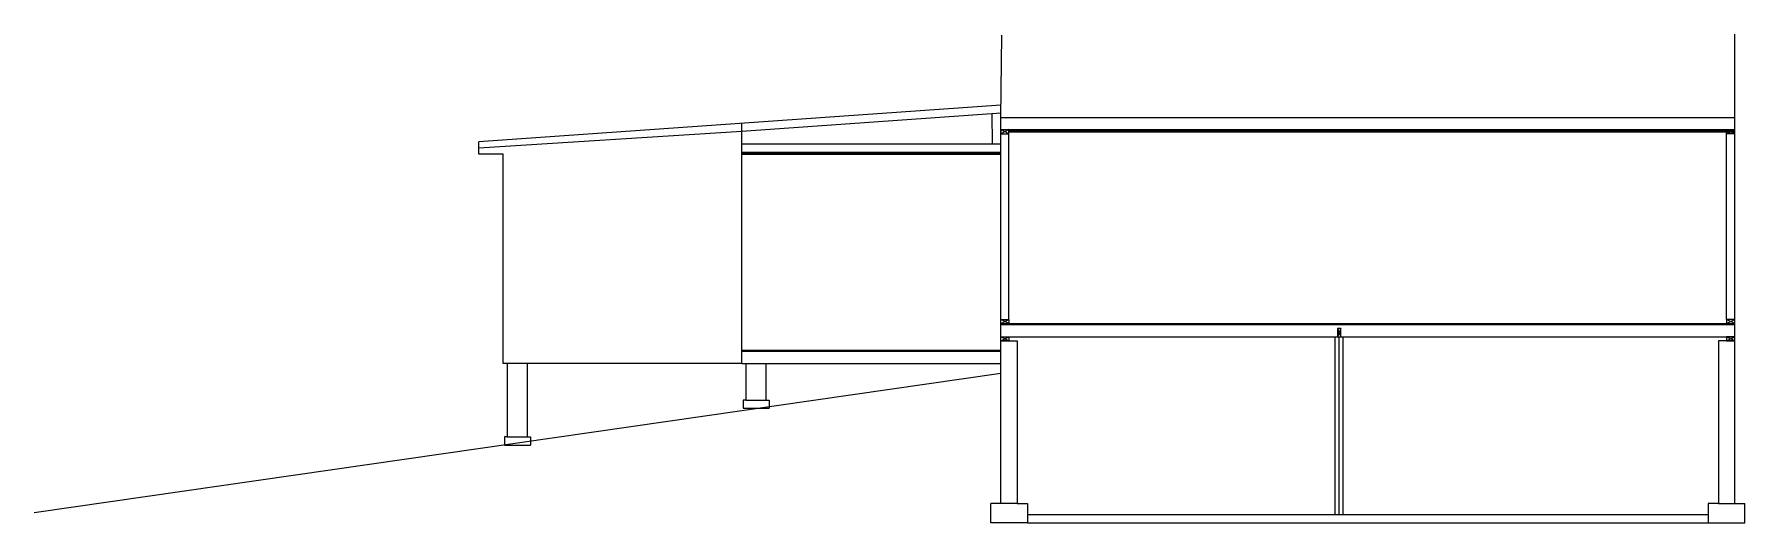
# Model space of a CAD drawing. Header units: inches. Extents: x 1486 to 2325, y 884 to 1123.
import ezdxf

# ---------------------------------------------------------------- set-up
doc = ezdxf.new("R2010")
doc.units = ezdxf.units.IN
doc.header["$MEASUREMENT"] = 0

msp = doc.modelspace()

# ---------------------------------------------------------------- linework, layer by layer
for p, q in [((1959.97, 1082.25), (1960.46, 1122.5)), ((2319.97, 983.25), (2319.97, 1122.96)), ((1959.97, 1088.25), (1703.97, 1070.25)), ((1960.26, 1084.26), (1832.97, 1075.31)), ((1955.94, 1069.25), (1955.81, 1083.94)), ((1959.97, 1064.25), (1959.97, 1088.25)), ((1959.97, 983.25), (1959.97, 1082.25)), ((1959.97, 1082.25), (2319.97, 1082.25)), ((1960.54, 1082.25), (1962.54, 1082.25)), ((1832.97, 1075.31), (1703.97, 1067.25)), ((1832.97, 1064.25), (1832.97, 1079.32)), ((1959.97, 1076.25), (2319.97, 1076.25)), ((1959.97, 1076.25), (1959.97, 1074.25)), ((1963.97, 1074.25), (1959.97, 1076.25)), ((1963.97, 1076.25), (1959.97, 1074.25)), ((1959.97, 1074.25), (1963.97, 1074.25)), ((1963.97, 983.25), (1963.97, 1076.25)), ((1963.97, 1075.75), (2319.97, 1075.75)), ((1963.97, 1075.25), (2319.97, 1075.25)), ((2315.97, 983.25), (2315.97, 1076.25)), ((2315.97, 1074.25), (2319.97, 1076.25)), ((2315.97, 1076.25), (2319.97, 1074.25)), ((2319.97, 1074.25), (2315.97, 1074.25)), ((1703.97, 1064.25), (1703.97, 1070.25)), ((1832.97, 1069.25), (1959.97, 1069.25)), ((1715.97, 1064.25), (1703.97, 1064.25)), ((1715.97, 961.75), (1715.97, 1064.25)), ((1832.97, 1065.25), (1959.97, 1065.25)), ((1832.97, 1064.75), (1959.97, 1064.75)), ((1832.97, 968.25), (1832.97, 1064.25)), ((1832.97, 1064.25), (1959.97, 1064.25)), ((1959.97, 981.25), (1959.97, 983.25)), ((1959.97, 983.25), (1963.97, 983.25)), ((1963.97, 981.25), (1959.97, 983.25)), ((1959.97, 981.25), (1963.97, 983.25)), ((1963.97, 983.25), (1963.97, 981.25)), ((2319.97, 983.25), (2315.97, 983.25)), ((2315.97, 983.25), (2315.97, 981.25)), ((2315.97, 981.25), (2319.97, 983.25)), ((2319.97, 981.25), (2315.97, 983.25)), ((2319.97, 983.25), (2315.97, 983.25)), ((2315.97, 981.25), (2319.97, 983.25)), ((2319.97, 981.25), (2315.97, 983.25)), ((2319.97, 981.25), (2319.97, 983.25)), ((1959.97, 980.75), (1959.97, 981.25)), ((1959.97, 981.25), (2319.97, 981.25)), ((1959.97, 974.75), (1959.97, 980.75)), ((1959.97, 980.75), (2319.97, 980.75)), ((1959.97, 972.75), (1959.97, 974.75)), ((1959.97, 974.75), (1963.97, 974.75)), ((1959.97, 972.75), (1963.97, 974.75)), ((1963.97, 972.75), (1959.97, 974.75)), ((1959.97, 974.75), (2319.97, 974.75)), ((1963.97, 974.75), (1963.97, 972.75)), ((2123.97, 887.75), (2123.97, 974.6)), ((2125.15, 978.86), (2126.8, 974.75)), ((2126.8, 978.86), (2125.15, 974.75)), ((2125.97, 887.75), (2125.97, 974.6)), ((2127.97, 887.75), (2127.97, 974.6)), ((2319.97, 974.75), (2315.97, 974.75)), ((2315.97, 974.75), (2315.97, 972.75)), ((2319.97, 972.75), (2315.97, 974.75)), ((2315.97, 972.75), (2319.97, 974.75)), ((2319.97, 980.75), (2319.97, 981.25)), ((2319.97, 974.75), (2319.97, 980.75)), ((2319.97, 972.75), (2319.97, 974.75)), ((1832.97, 968.25), (1959.97, 968.25)), ((1832.97, 961.75), (1832.97, 968.25)), ((1832.97, 967.75), (1959.97, 967.75)), ((1959.97, 893.1), (1959.97, 972.75)), ((1959.97, 972.75), (1967.97, 972.75)), ((1963.97, 972.75), (1959.97, 972.75)), ((1967.97, 972.75), (1967.97, 893.1)), ((2319.97, 972.75), (2311.97, 972.75)), ((2311.97, 972.75), (2311.97, 893.1)), ((2315.97, 972.75), (2319.97, 972.75)), ((2319.97, 893.1), (2319.97, 972.75)), ((1959.97, 956.75), (1485.97, 888.52)), ((1832.97, 961.75), (1715.97, 961.75)), ((1717.97, 961.75), (1717.97, 925.75)), ((1727.97, 925.75), (1727.97, 961.75)), ((1832.97, 961.75), (1959.97, 961.75)), ((1834.97, 961.75), (1834.97, 943.78)), ((1844.97, 943.78), (1844.97, 961.75)), ((1834.97, 943.78), (1833.58, 943.78)), ((1833.58, 943.78), (1833.58, 939.78)), ((1833.58, 939.78), (1846.37, 939.78)), ((1834.97, 943.78), (1844.97, 943.78)), ((1844.97, 943.78), (1846.37, 943.78)), ((1846.37, 943.78), (1846.37, 939.78)), ((1717.97, 925.75), (1716.58, 925.75)), ((1716.58, 925.75), (1716.58, 921.75)), ((1717.97, 925.75), (1727.97, 925.75)), ((1727.97, 925.75), (1729.37, 925.75)), ((1729.37, 925.75), (1729.37, 921.75)), ((1716.58, 921.75), (1729.37, 921.75)), ((1967.97, 893.1), (1955.07, 893.1)), ((1955.07, 883.75), (1955.07, 893.1)), ((1967.97, 893.1), (1973.11, 893.1)), ((1973.11, 893.1), (1973.11, 883.75)), ((2311.97, 893.1), (2306.84, 893.1)), ((2306.84, 893.1), (2306.84, 883.75)), ((2311.97, 893.1), (2324.88, 893.1)), ((2324.88, 883.75), (2324.88, 893.1)), ((1973.11, 883.75), (1955.07, 883.75)), ((1973.11, 887.75), (2306.84, 887.75)), ((1973.11, 883.75), (2306.84, 883.75)), ((2306.84, 883.75), (2324.88, 883.75))]:
    msp.add_line(p, q)
msp.add_lwpolyline([(2125.15, 974.75), (2126.8, 974.75), (2126.8, 978.86), (2125.15, 978.86)], close=True)

doc.saveas('drawing.dxf')
